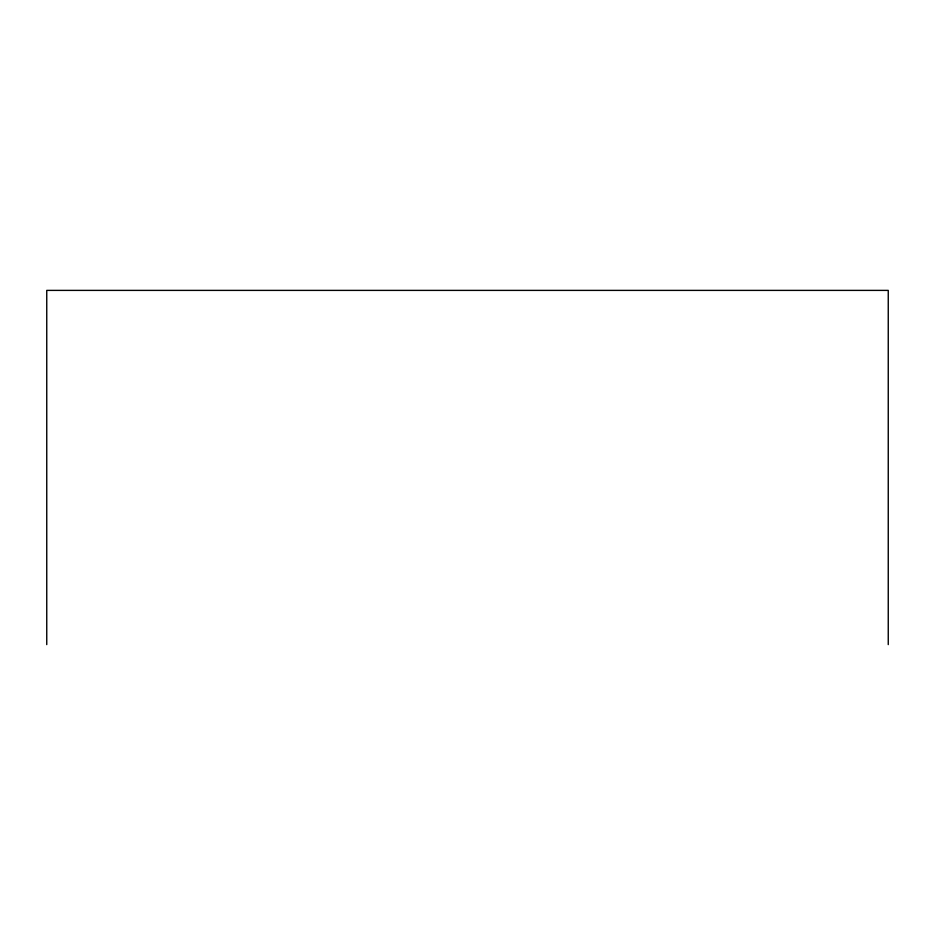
<?xml version="1.0" encoding="UTF-8"?>
<svg xmlns="http://www.w3.org/2000/svg" width="935" height="935" viewBox="0 0 935 935"><rect width="100%" height="100%" fill="white"/><g stroke="black" fill="none" stroke-linecap="round" stroke-linejoin="round"><path stroke-width="1.4" d="M888.25 644.612L888.25 290.388L46.75 290.388L46.75 644.612"/></g></svg>
